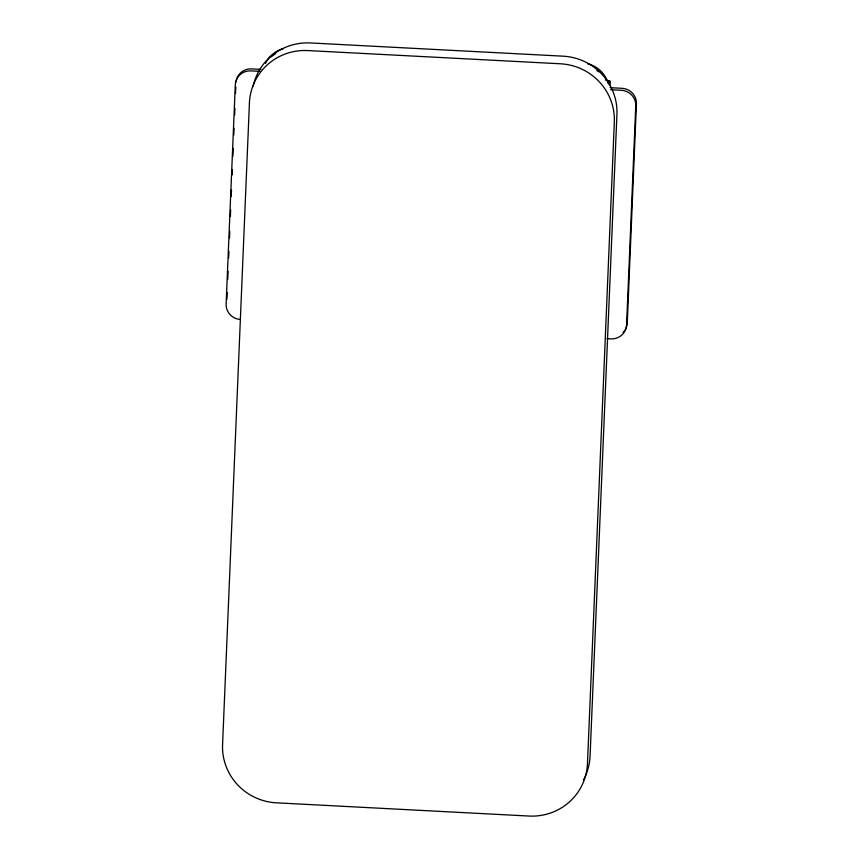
<?xml version="1.0" encoding="UTF-8"?>
<svg xmlns="http://www.w3.org/2000/svg" width="859" height="859" viewBox="0 0 859 859"><rect width="100%" height="100%" fill="white"/><g stroke="black" fill="none" stroke-linecap="round" stroke-linejoin="round"><path stroke-width="1.29" d="M226.916 299.308L227.195 292.629M227.753 279.272L228.086 271.251M228.655 257.893L228.934 251.204M229.493 237.846L229.772 231.168M230.384 216.468L230.663 209.789M231.221 196.421L231.5 189.742M232.123 175.043L232.338 169.695M232.896 156.338L233.24 148.317M233.798 134.96L234.077 128.281M234.636 114.913L234.915 108.234M235.527 93.534L235.806 86.856M605.359 79.984L609.665 80.886L608.795 83.42A3.511 3.447 18.9 0 1 609.418 85.084M260.932 69.386L251.569 68.892A15.011 14.721 18.9 0 0 236.053 81.884M610.04 87.672L622.077 88.305A15.011 14.721 18.9 0 1 636.433 103.821L627.263 322.963A15.011 14.721 18.9 0 1 623.14 332.476M260.245 71.372L250.882 70.878A15.011 14.721 18.9 0 0 235.302 84.826L226.121 303.968A15.011 14.721 18.9 0 0 240.477 319.484M610.695 89.723L621.401 90.281A15.011 14.721 18.9 0 1 635.757 105.797L626.576 324.938A15.011 14.721 18.9 0 1 610.996 338.886L606.98 338.682M583.508 779.811A56.297 55.212 18.9 0 0 590.069 756.135L616.934 114.365A56.297 55.212 18.9 0 0 563.107 56.179L310.486 42.95A56.297 55.212 18.9 0 0 253.094 86.652M609.665 80.886A3.511 3.447 18.9 0 1 609.493 85.062M596.898 70.459A28.154 27.606 18.9 0 1 598.626 71.823M271.261 56.844A28.154 27.606 18.9 0 1 275.664 53.634M265.517 63.405A28.154 27.606 18.9 0 1 283.427 48.609M587.663 63.716A28.154 27.606 18.9 0 1 608.108 83.387M249.432 102.865L222.567 744.635A56.297 55.212 18.9 0 0 276.394 802.821L529.015 816.05A56.297 55.212 18.9 0 0 587.47 763.748L614.335 121.978A56.297 55.212 18.9 0 0 560.508 63.791L307.887 50.563A56.297 55.212 18.9 0 0 249.432 102.865"/></g></svg>
